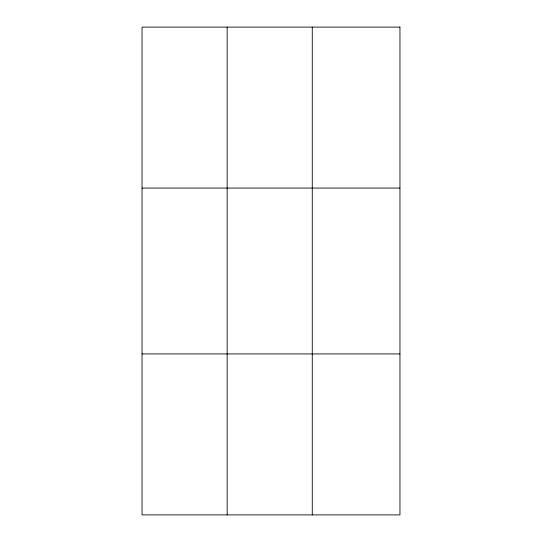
<?xml version="1.0" encoding="UTF-8"?>
<svg xmlns="http://www.w3.org/2000/svg" width="542" height="542" viewBox="0 0 542 542"><rect width="100%" height="100%" fill="white"/><g stroke="black" fill="none" stroke-linecap="round" stroke-linejoin="round"><path stroke-width="0.81" d="M227.152 27.1L227.152 514.9M312.267 27.1L312.267 514.9M142.045 188.074L399.955 188.074M142.045 353.926L399.955 353.926M399.955 27.1L399.955 514.9L142.045 514.9L142.045 27.1L399.955 27.1"/></g></svg>
